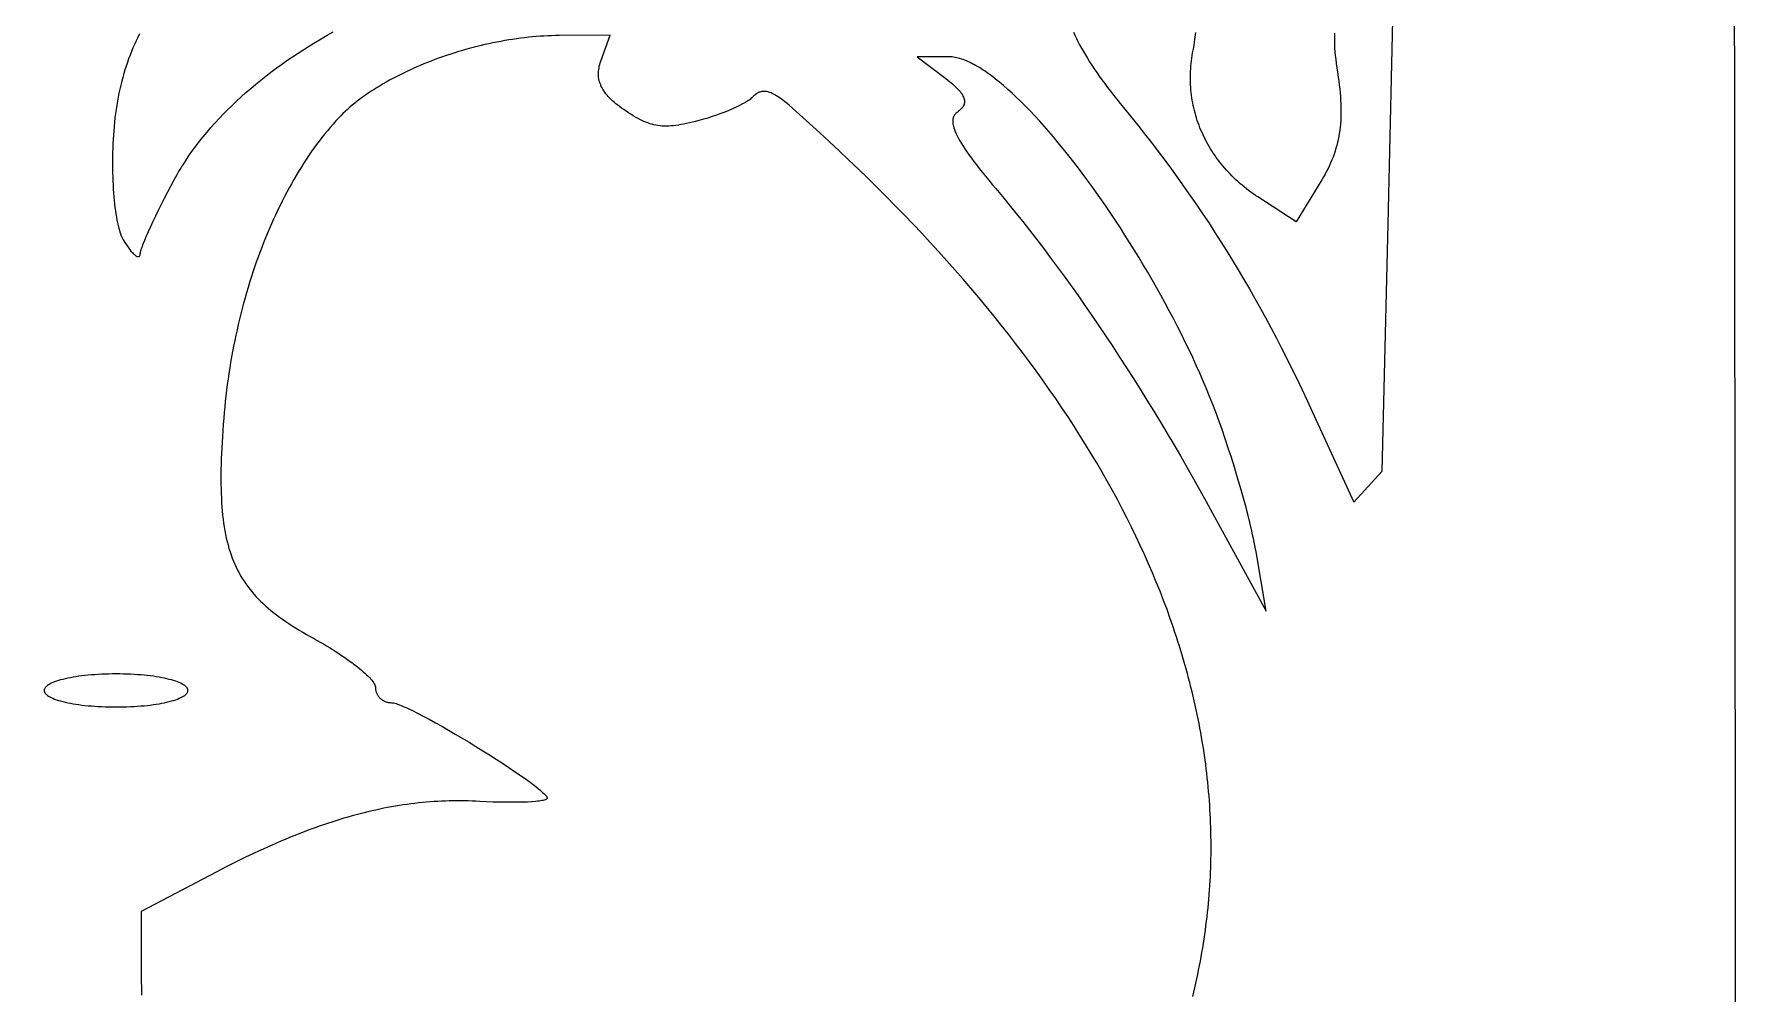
# Model space of a CAD drawing. Extents: x -500 to 500, y -999 to 1001.
# Drawn here: x 70.2 to 499.9, y 553.9 to 795.1 of the extents above; entities that cross this region are included whole.
import ezdxf

# ---------------------------------------------------------------- set-up
doc = ezdxf.new("R2010")
doc.units = 0
doc.layers.add('LAYER_1', color=18, linetype='CONTINUOUS')

msp = doc.modelspace()

# ---------------------------------------------------------------- linework, layer by layer
at = {"layer": 'LAYER_1'}
for points in [[(-0.07, -999.47), (499.93, -999.47), (497.95, 1000.53), (-500.07, 1000.53), (-500.07, -999.47)], [(367.54, 700.12), (366.8, 702.06), (366.02, 704), (365.22, 705.95), (364.4, 707.9), (363.54, 709.86), (362.66, 711.83), (361.76, 713.8), (360.83, 715.76), (359.88, 717.73), (358.91, 719.7), (357.91, 721.67), (356.9, 723.63), (355.87, 725.59), (354.82, 727.54), (353.75, 729.49), (352.67, 731.42), (351.57, 733.35), (350.46, 735.26), (349.33, 737.17), (348.2, 739.05), (347.05, 740.93), (345.89, 742.79), (344.72, 744.63), (343.55, 746.45), (342.36, 748.25), (341.17, 750.03), (339.97, 751.79), (338.77, 753.52), (337.57, 755.23), (336.36, 756.91), (335.15, 758.57), (333.94, 760.2), (332.73, 761.79), (331.53, 763.36), (330.32, 764.89), (329.12, 766.39), (327.92, 767.85), (326.72, 769.28), (325.53, 770.67), (324.35, 772.02), (323.18, 773.32), (322.01, 774.59), (320.85, 775.82), (319.71, 777), (318.58, 778.14), (317.45, 779.23), (316.35, 780.27), (315.25, 781.26), (314.17, 782.2), (313.11, 783.09), (312.59, 783.52), (312.07, 783.93), (311.55, 784.33), (311.04, 784.71), (310.53, 785.09), (310.03, 785.44), (309.54, 785.79), (309.05, 786.11), (308.56, 786.43), (308.08, 786.73), (307.6, 787.01), (307.14, 787.28), (306.67, 787.54), (306.21, 787.78), (305.76, 788), (305.32, 788.21), (304.88, 788.4), (304.44, 788.58), (304.02, 788.74), (303.6, 788.88), (303.18, 789.01), (302.78, 789.12), (302.38, 789.22), (301.98, 789.29), (301.6, 789.35), (301.22, 789.4), (300.85, 789.42), (300.49, 789.43), (292.43, 789.43), (299.62, 783.96), (300.1, 783.59), (300.54, 783.24), (300.96, 782.89), (301.36, 782.55), (301.73, 782.22), (302.08, 781.9), (302.4, 781.59), (302.69, 781.28), (302.96, 780.98), (303.21, 780.69), (303.43, 780.4), (303.63, 780.12), (303.8, 779.85), (303.95, 779.58), (304.08, 779.32), (304.18, 779.07), (304.25, 778.82), (304.31, 778.57), (304.33, 778.33), (304.34, 778.1), (304.32, 777.87), (304.28, 777.64), (304.21, 777.42), (304.12, 777.2), (304.01, 776.98), (303.87, 776.77), (303.71, 776.56), (303.53, 776.35), (303.32, 776.15), (303.09, 775.95), (302.84, 775.75), (302.57, 775.55), (302.43, 775.45), (302.3, 775.34), (302.18, 775.23), (302.06, 775.12), (301.96, 774.99), (301.86, 774.87), (301.77, 774.74), (301.7, 774.6), (301.63, 774.46), (301.56, 774.31), (301.51, 774.15), (301.47, 774), (301.43, 773.83), (301.41, 773.66), (301.39, 773.48), (301.38, 773.3), (301.38, 773.11), (301.39, 772.92), (301.41, 772.72), (301.44, 772.51), (301.48, 772.3), (301.53, 772.08), (301.65, 771.62), (301.8, 771.14), (302, 770.63), (302.23, 770.09), (302.5, 769.53), (302.81, 768.93), (303.16, 768.31), (303.54, 767.66), (303.97, 766.98), (304.43, 766.27), (304.94, 765.53), (305.48, 764.75), (306.06, 763.95), (306.69, 763.11), (307.35, 762.24), (308.06, 761.34), (308.8, 760.4), (309.59, 759.43), (310.42, 758.42), (311.29, 757.37), (312.2, 756.29), (313.89, 754.3), (315.58, 752.25), (317.29, 750.15), (319, 748.01), (320.72, 745.83), (322.45, 743.6), (324.18, 741.33), (325.92, 739.01), (327.66, 736.66), (329.4, 734.28), (331.15, 731.85), (332.9, 729.39), (334.64, 726.89), (336.39, 724.36), (338.14, 721.8), (339.88, 719.21), (341.62, 716.59), (343.36, 713.95), (345.09, 711.27), (346.82, 708.58), (348.54, 705.85), (350.25, 703.11), (351.95, 700.34), (353.65, 697.56), (355.33, 694.75), (357.01, 691.93), (358.67, 689.09), (360.32, 686.24), (361.95, 683.37), (363.58, 680.49), (365.18, 677.6), (366.77, 674.71), (380.21, 650.06), (377.71, 664.94), (377.57, 665.73), (377.41, 666.56), (377.24, 667.43), (377.05, 668.34), (376.84, 669.29), (376.62, 670.27), (376.13, 672.32), (375.59, 674.48), (375, 676.73), (374.36, 679.04), (373.69, 681.42), (372.98, 683.82), (372.25, 686.24), (371.49, 688.67), (370.71, 691.07), (369.93, 693.43), (369.13, 695.74), (368.33, 697.98)], [(90.85, 634.28), (89.92, 634.27), (89, 634.26), (88.1, 634.23), (87.21, 634.19), (86.33, 634.15), (85.47, 634.09), (84.63, 634.03), (83.81, 633.95), (83.01, 633.87), (82.23, 633.78), (81.47, 633.68), (80.74, 633.57), (80.03, 633.45), (79.35, 633.33), (78.69, 633.2), (78.06, 633.06), (77.46, 632.92), (76.89, 632.77), (76.36, 632.61), (75.85, 632.45), (75.38, 632.28), (74.95, 632.1), (74.55, 631.93), (74.18, 631.74), (73.86, 631.55), (73.58, 631.36), (73.33, 631.16), (73.23, 631.06), (73.13, 630.96), (73.05, 630.86), (72.97, 630.76), (72.91, 630.65), (72.86, 630.55), (72.82, 630.44), (72.79, 630.34), (72.77, 630.23), (72.76, 630.13), (72.77, 630.02), (72.79, 629.91), (72.82, 629.81), (72.86, 629.7), (72.91, 629.6), (72.97, 629.49), (73.05, 629.39), (73.13, 629.29), (73.23, 629.19), (73.33, 629.09), (73.58, 628.89), (73.86, 628.7), (74.18, 628.51), (74.55, 628.32), (74.95, 628.15), (75.38, 627.97), (75.85, 627.8), (76.36, 627.64), (76.89, 627.48), (77.46, 627.33), (78.06, 627.19), (78.69, 627.05), (79.35, 626.92), (80.03, 626.8), (80.74, 626.68), (81.47, 626.57), (82.23, 626.47), (83.01, 626.38), (83.81, 626.3), (84.63, 626.22), (85.47, 626.16), (86.33, 626.1), (87.21, 626.06), (88.1, 626.02), (89, 625.99), (89.92, 625.98), (90.85, 625.97), (91.78, 625.98), (92.7, 625.99), (93.6, 626.02), (94.5, 626.06), (95.37, 626.1), (96.23, 626.16), (97.07, 626.22), (97.89, 626.3), (98.69, 626.38), (99.47, 626.47), (100.23, 626.57), (100.96, 626.68), (101.67, 626.8), (102.36, 626.92), (103.01, 627.05), (103.64, 627.19), (104.24, 627.33), (104.81, 627.48), (105.34, 627.64), (105.85, 627.8), (106.32, 627.97), (106.75, 628.15), (107.15, 628.32), (107.52, 628.51), (107.84, 628.7), (108.12, 628.89), (108.37, 629.09), (108.47, 629.19), (108.57, 629.29), (108.66, 629.39), (108.73, 629.49), (108.79, 629.6), (108.84, 629.7), (108.89, 629.81), (108.91, 629.91), (108.93, 630.02), (108.94, 630.13), (108.93, 630.23), (108.91, 630.34), (108.89, 630.44), (108.84, 630.55), (108.79, 630.65), (108.73, 630.76), (108.66, 630.86), (108.57, 630.96), (108.47, 631.06), (108.37, 631.16), (108.12, 631.36), (107.84, 631.55), (107.52, 631.74), (107.15, 631.93), (106.75, 632.1), (106.32, 632.28), (105.85, 632.45), (105.34, 632.61), (104.81, 632.77), (104.24, 632.92), (103.64, 633.06), (103.01, 633.2), (102.36, 633.33), (101.67, 633.45), (100.96, 633.57), (100.23, 633.68), (99.47, 633.78), (98.69, 633.87), (97.89, 633.95), (97.07, 634.03), (96.23, 634.09), (95.37, 634.15), (94.5, 634.19), (93.6, 634.23), (92.7, 634.26), (91.78, 634.27)]]:
    msp.add_lwpolyline(points, close=True, dxfattribs=at)
for points in [[(331.76, 795.67), (332.11, 794.88), (332.49, 794.07), (332.89, 793.26), (333.31, 792.44), (333.76, 791.61), (334.24, 790.77), (334.74, 789.92), (335.26, 789.06), (335.81, 788.18), (336.38, 787.3), (336.98, 786.41), (337.6, 785.5), (338.25, 784.58), (338.92, 783.65), (339.62, 782.7), (340.34, 781.74), (341.09, 780.76), (341.86, 779.77), (342.66, 778.76), (343.49, 777.74), (344.34, 776.7), (346.14, 774.5), (347.91, 772.29), (349.66, 770.08), (351.38, 767.86), (353.08, 765.64), (354.75, 763.42), (356.41, 761.18), (358.03, 758.94), (359.64, 756.69), (361.23, 754.43), (362.79, 752.16), (364.34, 749.88), (365.86, 747.58), (367.36, 745.27), (368.85, 742.95), (370.32, 740.61), (371.77, 738.25), (373.2, 735.88), (374.62, 733.48), (376.02, 731.07), (377.41, 728.64), (378.78, 726.19), (380.14, 723.71), (381.49, 721.22), (382.82, 718.7), (384.14, 716.15), (385.44, 713.58), (386.74, 710.98), (388.03, 708.35), (389.3, 705.7), (390.57, 703.02), (391.83, 700.3), (402.31, 677.48), (409.47, 685.24), (410.93, 747.48), (412.38, 809.73)], [(96.74, 795.19), (96.31, 794.32), (95.89, 793.45), (95.48, 792.57), (95.09, 791.68), (94.72, 790.79), (94.36, 789.88), (94.01, 788.97), (93.69, 788.05), (93.37, 787.12), (93.07, 786.18), (92.79, 785.22), (92.52, 784.26), (92.26, 783.29), (92.02, 782.31), (91.79, 781.32), (91.58, 780.32), (91.38, 779.31), (91.19, 778.29), (91.02, 777.25), (90.86, 776.21), (90.71, 775.15), (90.58, 774.08), (90.46, 773), (90.35, 771.91), (90.26, 770.8), (90.18, 769.74), (90.11, 768.67), (90.06, 767.6), (90.01, 766.53), (89.98, 765.45), (89.96, 764.39), (89.95, 763.32), (89.94, 762.27), (89.95, 761.22), (89.97, 760.18), (90, 759.15), (90.04, 758.14), (90.09, 757.14), (90.15, 756.16), (90.21, 755.2), (90.29, 754.26), (90.38, 753.34), (90.47, 752.44), (90.57, 751.58), (90.69, 750.73), (90.81, 749.92), (90.94, 749.14), (91.07, 748.39), (91.22, 747.68), (91.37, 747), (91.54, 746.36), (91.7, 745.76), (91.88, 745.2), (92.06, 744.69), (92.25, 744.22), (92.45, 743.8), (92.66, 743.42), (93.07, 742.75), (93.47, 742.13), (93.86, 741.57), (94.24, 741.06), (94.6, 740.6), (94.95, 740.21), (95.27, 739.88), (95.43, 739.74), (95.57, 739.61), (95.72, 739.5), (95.85, 739.41), (95.98, 739.33), (96.1, 739.27), (96.22, 739.23), (96.33, 739.2), (96.43, 739.19), (96.52, 739.2), (96.6, 739.23), (96.68, 739.27), (96.74, 739.34), (96.8, 739.42), (96.85, 739.52), (96.89, 739.64), (96.92, 739.78), (96.93, 739.94), (96.96, 740.13), (97, 740.35), (97.07, 740.62), (97.16, 740.91), (97.26, 741.25), (97.39, 741.61), (97.69, 742.43), (98.07, 743.37), (98.51, 744.42), (99.01, 745.56), (99.57, 746.79), (100.19, 748.1), (100.85, 749.48), (101.55, 750.92), (102.3, 752.41), (103.07, 753.94), (103.88, 755.5), (104.72, 757.08), (105.57, 758.67), (105.91, 759.27), (106.25, 759.88), (106.6, 760.49), (106.96, 761.09), (107.33, 761.69), (107.7, 762.29), (108.48, 763.49), (109.28, 764.68), (110.12, 765.86), (110.98, 767.03), (111.88, 768.2), (112.8, 769.36), (113.75, 770.51), (114.73, 771.65), (115.74, 772.78), (116.78, 773.91), (117.84, 775.02), (118.93, 776.12), (120.04, 777.22), (121.18, 778.3), (122.34, 779.37), (123.53, 780.43), (124.74, 781.48), (125.98, 782.52), (127.24, 783.55), (128.52, 784.56), (129.82, 785.57), (131.15, 786.56), (132.5, 787.53), (133.86, 788.5), (135.25, 789.45), (136.66, 790.38), (138.08, 791.31), (139.53, 792.22), (140.99, 793.11), (142.48, 793.99), (143.98, 794.85), (145.49, 795.7)], [(397.46, 795.39), (397.41, 794.71), (397.4, 794), (397.4, 793.24), (397.42, 792.45), (397.47, 791.61), (397.54, 790.73), (397.63, 789.79), (397.73, 788.81), (397.86, 787.78), (398, 786.69), (398.17, 785.54), (398.34, 784.34), (398.49, 783.32), (398.62, 782.33), (398.74, 781.36), (398.83, 780.4), (398.91, 779.47), (398.98, 778.55), (399.02, 777.65), (399.05, 776.76), (399.06, 775.89), (399.06, 775.04), (399.03, 774.2), (398.99, 773.37), (398.93, 772.56), (398.85, 771.76), (398.76, 770.97), (398.64, 770.19), (398.51, 769.42), (398.36, 768.66), (398.19, 767.91), (398, 767.16), (397.8, 766.43), (397.57, 765.69), (397.32, 764.97), (397.06, 764.24), (396.78, 763.53), (396.47, 762.81), (396.15, 762.1), (395.81, 761.39), (395.45, 760.68), (395.06, 759.97), (394.66, 759.26), (394.24, 758.55), (387.83, 747.97), (378.18, 754.22), (377.58, 754.61), (376.99, 755.02), (376.4, 755.43), (375.83, 755.85), (375.27, 756.28), (374.72, 756.72), (374.18, 757.16), (373.65, 757.61), (373.13, 758.07), (372.62, 758.54), (372.12, 759.01), (371.63, 759.5), (371.15, 759.98), (370.68, 760.48), (370.22, 760.98), (369.77, 761.49), (369.33, 762), (368.91, 762.52), (368.49, 763.05), (368.09, 763.58), (367.69, 764.12), (367.31, 764.67), (366.94, 765.22), (366.58, 765.77), (366.23, 766.33), (365.89, 766.9), (365.56, 767.47), (365.25, 768.05), (364.94, 768.63), (364.65, 769.22), (364.37, 769.81), (364.1, 770.41), (363.84, 771.01), (363.59, 771.61), (363.36, 772.22), (363.13, 772.83), (362.92, 773.45), (362.72, 774.07), (362.53, 774.69), (362.36, 775.32), (362.19, 775.95), (362.04, 776.59), (361.9, 777.23), (361.78, 777.87), (361.66, 778.51), (361.56, 779.16), (361.47, 779.81), (361.39, 780.46), (361.32, 781.11), (361.27, 781.77), (361.23, 782.43), (361.2, 783.09), (361.18, 783.75), (361.18, 784.41), (361.19, 785.08), (361.21, 785.75), (361.25, 786.41), (361.3, 787.08), (361.36, 787.76), (361.44, 788.43), (361.52, 789.1), (361.63, 789.77), (361.74, 790.45), (361.87, 791.12), (362, 791.81), (362.12, 792.47), (362.22, 793.12), (362.32, 793.75), (362.4, 794.36), (362.47, 794.95), (362.53, 795.53)], [(361.75, 553.18), (362.02, 554.29), (362.28, 555.4), (362.54, 556.5), (362.78, 557.61), (363.02, 558.72), (363.25, 559.83), (363.47, 560.94), (363.69, 562.05), (363.89, 563.17), (364.09, 564.28), (364.28, 565.39), (364.46, 566.51), (364.63, 567.62), (364.8, 568.74), (364.95, 569.85), (365.1, 570.97), (365.24, 572.09), (365.37, 573.21), (365.5, 574.33), (365.61, 575.44), (365.72, 576.56), (365.82, 577.69), (365.91, 578.81), (366, 579.93), (366.07, 581.05), (366.14, 582.17), (366.2, 583.3), (366.25, 584.42), (366.29, 585.55), (366.32, 586.67), (366.35, 587.8), (366.37, 588.93), (366.38, 590.05), (366.38, 591.18), (366.37, 592.31), (366.36, 593.44), (366.33, 594.57), (366.3, 595.7), (366.26, 596.83), (366.22, 597.96), (366.16, 599.09), (366.1, 600.22), (366.03, 601.36), (365.95, 602.49), (365.86, 603.62), (365.76, 604.76), (365.66, 605.89), (365.55, 607.03), (365.43, 608.16), (365.3, 609.3), (365.16, 610.43), (365.02, 611.57), (364.87, 612.71), (364.71, 613.85), (364.54, 614.99), (364.36, 616.12), (364.17, 617.26), (363.98, 618.4), (363.78, 619.54), (363.57, 620.68), (363.35, 621.82), (363.13, 622.96), (362.89, 624.11), (362.65, 625.25), (362.4, 626.39), (362.14, 627.53), (361.88, 628.68), (361.6, 629.82), (361.32, 630.96), (361.03, 632.11), (360.73, 633.25), (360.43, 634.4), (360.11, 635.54), (359.79, 636.69), (359.46, 637.83), (359.12, 638.98), (358.77, 640.13), (358.42, 641.27), (358.05, 642.42), (357.68, 643.57), (357.3, 644.72), (356.92, 645.86), (356.52, 647.01), (356.12, 648.16), (355.29, 650.46), (354.42, 652.76), (353.53, 655.06), (352.6, 657.36), (351.64, 659.66), (350.65, 661.97), (349.62, 664.27), (348.56, 666.57), (347.48, 668.88), (346.35, 671.19), (345.2, 673.49), (344.02, 675.8), (342.8, 678.11), (341.55, 680.41), (340.27, 682.72), (338.95, 685.03), (337.61, 687.34), (336.23, 689.65), (334.82, 691.96), (333.38, 694.27), (331.9, 696.58), (330.4, 698.89), (328.86, 701.21), (327.29, 703.52), (325.68, 705.83), (324.05, 708.14), (322.38, 710.45), (320.69, 712.76), (318.95, 715.07), (317.19, 717.38), (315.4, 719.69), (313.57, 722), (311.71, 724.31), (309.82, 726.62), (307.9, 728.93), (305.95, 731.24), (303.96, 733.55), (301.94, 735.85), (299.89, 738.16), (297.81, 740.47), (295.7, 742.77), (293.56, 745.08), (291.38, 747.38), (289.17, 749.68), (286.93, 751.99), (284.66, 754.29), (282.35, 756.59), (280.02, 758.89), (277.65, 761.19), (275.25, 763.48), (272.82, 765.78), (270.36, 768.07), (267.86, 770.37), (265.34, 772.66), (262.78, 774.95), (260.19, 777.24), (259.79, 777.59), (259.39, 777.92), (259.01, 778.23), (258.64, 778.52), (258.27, 778.8), (257.92, 779.06), (257.57, 779.29), (257.23, 779.51), (256.9, 779.72), (256.58, 779.9), (256.27, 780.06), (255.96, 780.21), (255.66, 780.34), (255.37, 780.45), (255.09, 780.55), (254.81, 780.62), (254.54, 780.68), (254.28, 780.72), (254.02, 780.74), (253.77, 780.75), (253.53, 780.73), (253.29, 780.7), (253.05, 780.65), (252.83, 780.59), (252.6, 780.51), (252.39, 780.4), (252.17, 780.29), (251.96, 780.15), (251.76, 780), (251.56, 779.83), (251.36, 779.64), (251.17, 779.44), (251.01, 779.27), (250.82, 779.1), (250.61, 778.92), (250.37, 778.74), (250.12, 778.55), (249.83, 778.36), (249.53, 778.17), (249.21, 777.97), (248.5, 777.58), (247.72, 777.17), (246.87, 776.76), (245.97, 776.35), (245.02, 775.94), (244.02, 775.54), (242.99, 775.15), (241.92, 774.76), (240.84, 774.4), (239.73, 774.05), (238.62, 773.72), (237.5, 773.41), (236.67, 773.2), (235.88, 773), (235.11, 772.82), (234.38, 772.66), (233.67, 772.52), (232.99, 772.39), (232.33, 772.28), (231.69, 772.19), (231.08, 772.12), (230.48, 772.06), (229.9, 772.03), (229.34, 772.01), (228.79, 772.02), (228.25, 772.04), (227.72, 772.09), (227.2, 772.15), (226.69, 772.24), (226.18, 772.35), (225.68, 772.47), (225.18, 772.62), (224.67, 772.8), (224.16, 772.99), (223.65, 773.2), (223.14, 773.44), (222.61, 773.7), (222.08, 773.99), (221.53, 774.29), (220.98, 774.62), (220.4, 774.98), (219.81, 775.35), (219.21, 775.76), (218.58, 776.18), (218.06, 776.55), (217.56, 776.92), (217.09, 777.28), (216.63, 777.64), (216.2, 778), (215.8, 778.37), (215.41, 778.73), (215.05, 779.09), (214.71, 779.45), (214.39, 779.81), (214.1, 780.17), (213.83, 780.54), (213.58, 780.9), (213.35, 781.27), (213.14, 781.64), (212.95, 782.01), (212.79, 782.38), (212.64, 782.75), (212.52, 783.12), (212.42, 783.5), (212.34, 783.88), (212.28, 784.27), (212.25, 784.65), (212.23, 785.04), (212.23, 785.44), (212.26, 785.84), (212.3, 786.24), (212.37, 786.64), (212.45, 787.05), (212.56, 787.47), (212.69, 787.89), (212.83, 788.31), (215.21, 794.85), (202.37, 794.79), (201.41, 794.78), (200.45, 794.75), (199.48, 794.71), (198.51, 794.67), (197.54, 794.6), (196.56, 794.53), (195.58, 794.44), (194.59, 794.34), (193.61, 794.23), (192.62, 794.11), (191.63, 793.98), (190.63, 793.83), (189.64, 793.67), (188.64, 793.51), (187.65, 793.33), (186.65, 793.14), (185.66, 792.93), (184.67, 792.72), (183.68, 792.5), (182.69, 792.27), (181.7, 792.03), (180.71, 791.77), (179.73, 791.51), (178.75, 791.24), (177.77, 790.96), (176.8, 790.67), (175.84, 790.37), (174.87, 790.06), (173.92, 789.74), (172.97, 789.41), (172.02, 789.07), (171.08, 788.73), (170.15, 788.38), (169.23, 788.02), (168.31, 787.65), (167.4, 787.27), (166.5, 786.88), (165.61, 786.49), (164.73, 786.09), (163.86, 785.68), (163, 785.27), (162.15, 784.85), (161.31, 784.42), (160.48, 783.98), (159.66, 783.54), (158.85, 783.09), (158.06, 782.64), (157.28, 782.18), (156.51, 781.71), (155.76, 781.24), (155.02, 780.76), (154.3, 780.27), (153.59, 779.78), (152.89, 779.29), (152.21, 778.79), (151.55, 778.28), (150.91, 777.78), (150.28, 777.26), (149.66, 776.74), (149.07, 776.22), (148.49, 775.69), (147.94, 775.16), (147.4, 774.62), (146.88, 774.08), (146.15, 773.31), (145.44, 772.51), (144.73, 771.69), (144.03, 770.86), (143.33, 770.01), (142.64, 769.15), (141.96, 768.26), (141.29, 767.36), (140.62, 766.45), (139.96, 765.52), (139.31, 764.57), (138.67, 763.61), (138.03, 762.63), (137.4, 761.64), (136.78, 760.63), (136.16, 759.61), (135.56, 758.57), (134.96, 757.52), (134.37, 756.46), (133.79, 755.38), (133.22, 754.29), (132.65, 753.18), (132.1, 752.07), (131.55, 750.94), (131.01, 749.8), (130.48, 748.65), (129.96, 747.48), (129.45, 746.31), (128.95, 745.12), (128.46, 743.92), (127.98, 742.71), (127.5, 741.5), (127.04, 740.27), (126.58, 739.03), (126.14, 737.78), (125.7, 736.52), (125.28, 735.26), (124.86, 733.98), (124.46, 732.7), (124.06, 731.41), (123.68, 730.11), (123.31, 728.8), (122.94, 727.48), (122.59, 726.16), (122.25, 724.83), (121.92, 723.49), (121.6, 722.15), (121.29, 720.8), (120.99, 719.44), (120.71, 718.08), (120.43, 716.72), (120.17, 715.34), (119.92, 713.97), (119.68, 712.58), (119.45, 711.2), (119.23, 709.81), (119.03, 708.41), (118.83, 707.02), (118.65, 705.61), (118.48, 704.21), (118.33, 702.8), (118.18, 701.39), (118.05, 699.98), (117.93, 698.56), (117.81, 697.01), (117.71, 695.49), (117.61, 694.01), (117.52, 692.55), (117.44, 691.13), (117.38, 689.74), (117.33, 688.38), (117.28, 687.05), (117.25, 685.75), (117.24, 684.47), (117.23, 683.23), (117.24, 682.01), (117.26, 680.82), (117.29, 679.66), (117.34, 678.52), (117.4, 677.41), (117.47, 676.32), (117.56, 675.26), (117.66, 674.22), (117.78, 673.2), (117.91, 672.21), (118.06, 671.24), (118.22, 670.29), (118.4, 669.36), (118.59, 668.45), (118.8, 667.57), (119.02, 666.7), (119.26, 665.85), (119.52, 665.02), (119.79, 664.2), (120.09, 663.4), (120.39, 662.62), (120.72, 661.86), (121.06, 661.11), (121.42, 660.38), (121.8, 659.66), (122.2, 658.95), (122.61, 658.26), (123.05, 657.58), (123.5, 656.92), (123.98, 656.26), (124.47, 655.62), (124.98, 654.98), (125.51, 654.36), (126.06, 653.75), (126.64, 653.14), (127.23, 652.54), (127.84, 651.96), (128.48, 651.37), (129.13, 650.8), (129.81, 650.23), (130.51, 649.67), (131.23, 649.11), (131.97, 648.56), (132.74, 648.01), (133.53, 647.46), (134.34, 646.92), (135.17, 646.37), (136.03, 645.84), (136.91, 645.3), (137.81, 644.76), (138.74, 644.22), (139.69, 643.68), (140.67, 643.15), (141.46, 642.71), (142.24, 642.27), (143.02, 641.82), (143.77, 641.37), (144.52, 640.92), (145.25, 640.47), (145.97, 640.02), (146.67, 639.57), (147.35, 639.12), (148.02, 638.67), (148.67, 638.23), (149.29, 637.78), (149.9, 637.35), (150.48, 636.91), (151.05, 636.49), (151.58, 636.07), (152.1, 635.65), (152.58, 635.25), (153.04, 634.85), (153.47, 634.47), (153.88, 634.09), (154.25, 633.73), (154.59, 633.38), (154.9, 633.04), (155.18, 632.71), (155.42, 632.4), (155.63, 632.1), (155.81, 631.83), (155.94, 631.56), (156.04, 631.32), (156.08, 631.2), (156.1, 631.09), (156.12, 630.98), (156.12, 630.88), (156.13, 630.69), (156.14, 630.49), (156.17, 630.3), (156.2, 630.11), (156.25, 629.93), (156.3, 629.75), (156.37, 629.57), (156.44, 629.4), (156.52, 629.23), (156.61, 629.06), (156.71, 628.9), (156.81, 628.74), (156.92, 628.59), (157.04, 628.45), (157.17, 628.31), (157.3, 628.18), (157.44, 628.05), (157.59, 627.93), (157.74, 627.82), (157.9, 627.71), (158.06, 627.61), (158.23, 627.52), (158.4, 627.43), (158.58, 627.35), (158.76, 627.29), (158.95, 627.22), (159.14, 627.17), (159.33, 627.13), (159.53, 627.1), (159.73, 627.07), (159.93, 627.06), (160.14, 627.05), (160.37, 627.04), (160.64, 626.99), (160.96, 626.92), (161.31, 626.81), (161.7, 626.68), (162.13, 626.52), (162.6, 626.34), (163.1, 626.13), (163.63, 625.9), (164.19, 625.64), (165.4, 625.07), (166.72, 624.41), (168.14, 623.68), (169.63, 622.88), (171.2, 622.02), (172.82, 621.11), (174.49, 620.16), (176.2, 619.17), (177.93, 618.15), (179.67, 617.11), (181.4, 616.05), (183.13, 614.98), (184.83, 613.92), (186.49, 612.86), (188.11, 611.81), (189.66, 610.78), (191.14, 609.79), (192.54, 608.83), (193.84, 607.91), (195.03, 607.04), (196.11, 606.24), (196.59, 605.86), (197.05, 605.49), (197.46, 605.15), (197.84, 604.82), (198.18, 604.51), (198.48, 604.23), (198.74, 603.97), (198.95, 603.72), (199.12, 603.51), (199.24, 603.31), (199.29, 603.23), (199.32, 603.15), (199.34, 603.07), (199.34, 603.01), (199.34, 602.96), (199.32, 602.92), (199.29, 602.88), (199.26, 602.84), (199.15, 602.76), (199, 602.68), (198.81, 602.61), (198.58, 602.54), (198.31, 602.48), (198, 602.42), (197.66, 602.36), (197.29, 602.31), (196.88, 602.26), (196.43, 602.21), (195.45, 602.14), (194.35, 602.08), (193.14, 602.03), (191.84, 602.01), (190.43, 602), (188.95, 602.01), (187.39, 602.03), (185.77, 602.08), (184.08, 602.15), (182.35, 602.23), (181.39, 602.28), (180.43, 602.32), (179.47, 602.35), (178.51, 602.37), (177.55, 602.38), (176.6, 602.38), (175.64, 602.37), (174.68, 602.35), (173.72, 602.32), (172.76, 602.28), (171.8, 602.23), (170.84, 602.17), (169.88, 602.1), (168.91, 602.02), (167.95, 601.93), (166.98, 601.84), (166.02, 601.73), (165.05, 601.61), (164.08, 601.48), (163.1, 601.34), (162.13, 601.19), (161.15, 601.03), (160.17, 600.86), (159.19, 600.68), (158.21, 600.49), (157.22, 600.28), (156.23, 600.07), (155.23, 599.85), (154.24, 599.62), (153.24, 599.37), (152.23, 599.12), (151.23, 598.85), (150.22, 598.58), (149.2, 598.29), (148.18, 597.99), (147.16, 597.69), (146.13, 597.37), (145.1, 597.04), (144.06, 596.7), (143.02, 596.34), (141.97, 595.98), (140.92, 595.61), (139.86, 595.22), (138.8, 594.83), (137.73, 594.42), (136.66, 594), (135.58, 593.57), (134.49, 593.13), (133.4, 592.68), (132.3, 592.21), (131.2, 591.74), (130.09, 591.25), (128.97, 590.75), (127.84, 590.24), (126.71, 589.72), (125.57, 589.19), (123.27, 588.09), (120.94, 586.94), (118.58, 585.74), (116.19, 584.5), (97.18, 574.52), (97.18, 557.84), (97.19, 556.79), (97.21, 555.73), (97.24, 554.65), (97.29, 553.55)]]:
    msp.add_lwpolyline(points, dxfattribs=at)

doc.saveas('drawing.dxf')
